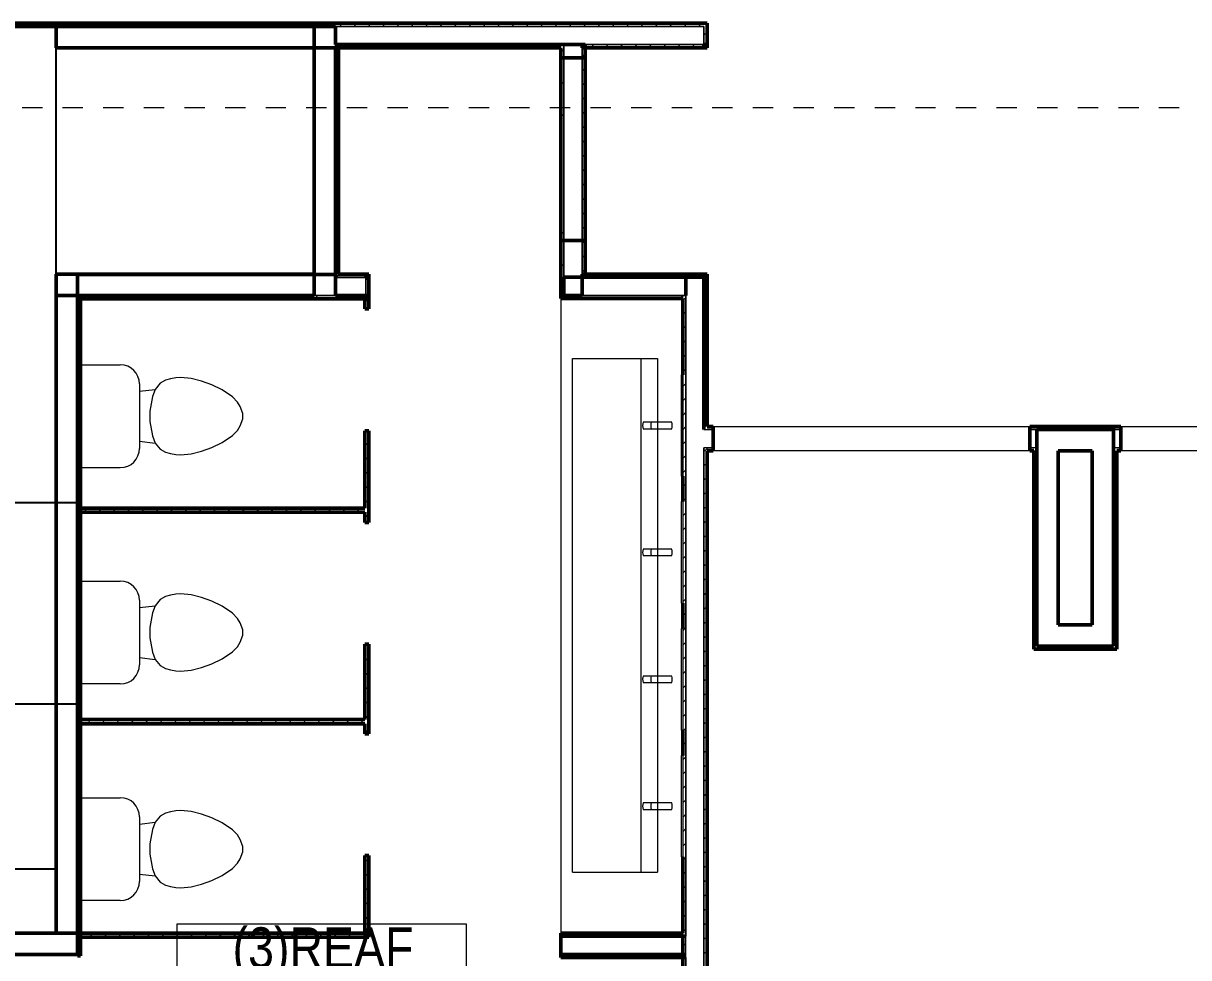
# Model space of a CAD drawing. Header units: inches. Extents: x -3 to 209, y -384 to 20.
# Drawn here: x 151.88 to 157.62, y -2.08 to 2.52 of the extents above; entities that cross this region are included whole.
import ezdxf

# ---------------------------------------------------------------- set-up
doc = ezdxf.new("R2010")
doc.units = ezdxf.units.IN
doc.header["$MEASUREMENT"] = 0
doc.linetypes.add('Grid Line 1_2_', pattern=[0.022225, 0.0127, -0.003175, 0.003175, -0.003175])
for name, color, linetype, lineweight in [('A-GENM', 253, 'Continuous', 9), ('A-WALL-PATT', 253, 'Continuous', 50), ('HVAC -Textos Rejillas', 2, 'Continuous', 9), ('P-SANR-FIXT', 253, 'Continuous', 9), ('Q-SPCQ', 253, 'Continuous', 9), ('S-GRID', 253, 'Continuous', 9)]:
    doc.layers.add(name, color=color, linetype=linetype, lineweight=lineweight)
doc.layers.add('A-WALL', color=253, linetype='Continuous')
doc.layers.add('Hvac Textos', color=7, linetype='Continuous')
doc.styles.add('Arial Narrow', font='ARIALN.TTF', dxfattribs={"height": 0.00295})

msp = doc.modelspace()

# ---------------------------------------------------------------- linework, layer by layer
at = {"layer": 'A-GENM'}
for p, q in [((154.5312, 1.1677), (154.5312, -1.9584)), ((154.5882, -1.6584), (154.5882, 0.8716)), ((154.5882, 0.8716), (155.0074, 0.8716)), ((154.9274, -1.6584), (154.9274, 0.8716)), ((155.0074, 0.8716), (155.0074, -1.6584)), ((154.5882, -1.6584), (155.0074, -1.6584))]:
    msp.add_line(p, q, dxfattribs=at)
at = {"layer": 'A-WALL', "lineweight": 25}
for p, q in [((152.0458, 2.5076), (148.8498, 2.5076)), ((152.0458, 1.8076), (152.0458, 2.5076)), ((152.0458, -1.6424), (152.0458, 1.8076)), ((151.3458, -1.6424), (152.0458, -1.6424))]:
    msp.add_line(p, q, dxfattribs=at)
at = {"layer": 'A-WALL', "lineweight": 50}
for p, q in [((155.2511, 2.5226), (148.9538, 2.5226)), ((148.9538, 2.5076), (153.4209, 2.5076)), ((153.4209, 2.5076), (152.0448, 2.5076)), ((152.0448, 2.5076), (152.0448, 2.4026)), ((153.3159, 2.5075), (152.0449, 2.5075)), ((152.0449, 2.5075), (152.0449, 2.4025)), ((153.3159, 2.4025), (153.3159, 2.5075)), ((153.4209, 2.5075), (153.4209, 2.4175)), ((155.2511, 2.5076), (155.2511, 2.5226)), ((155.2511, 2.4026), (155.2511, 2.5076)), ((155.2512, 2.4176), (155.2512, 2.5076)), ((154.5461, 2.4176), (153.4209, 2.4176)), ((153.4359, 1.2864), (153.4359, 2.4176)), ((153.436, 1.2864), (153.436, 2.4176)), ((154.5461, 2.4175), (154.6361, 2.4175)), ((154.6361, 2.4026), (154.6361, 2.4176)), ((154.6361, 2.4176), (154.6361, 2.4026)), ((154.6361, 2.4175), (154.6511, 2.4175)), ((154.6362, 2.4026), (154.6362, 2.4175)), ((154.6511, 2.4175), (154.6511, 2.4025)), ((155.2361, 2.4025), (155.2361, 2.4175)), ((155.2362, 2.4176), (155.2512, 2.4176)), ((152.0448, 2.4026), (153.3159, 2.4026)), ((152.0449, 2.4025), (153.3159, 2.4025)), ((153.3159, 2.4026), (153.3159, 1.2863)), ((153.316, 2.4026), (153.316, 1.2863)), ((153.421, 2.4026), (153.316, 2.4026)), ((153.4209, 2.4026), (153.4209, 1.2864)), ((153.4209, 2.4026), (154.5312, 2.4026)), ((153.4209, 2.4025), (154.5312, 2.4025)), ((154.5311, 2.4026), (154.5311, 1.1676)), ((154.5312, 2.4026), (154.5312, 2.3525)), ((154.6512, 2.4026), (154.6362, 2.4026)), ((154.6511, 2.4026), (155.2361, 2.4026)), ((154.6511, 1.2876), (154.6511, 2.4026)), ((154.6511, 2.4025), (155.2361, 2.4025)), ((154.6512, 2.3525), (154.6512, 2.4026)), ((155.2361, 2.4026), (155.2511, 2.4026)), ((154.5312, 2.3525), (154.5462, 2.3525)), ((154.5462, 2.3525), (154.6362, 2.3525)), ((154.6362, 2.3525), (154.6512, 2.3525)), ((154.5312, 1.4525), (154.5312, 1.1826)), ((154.5462, 1.4525), (154.5312, 1.4525)), ((154.6362, 1.4525), (154.5462, 1.4525)), ((154.6512, 1.4525), (154.6362, 1.4525)), ((154.6512, 1.2876), (154.6512, 1.4525)), ((153.3159, 1.2864), (152.0448, 1.2864)), ((152.0448, 1.2864), (152.0448, 1.1814)), ((153.316, 1.2863), (152.1498, 1.2863)), ((152.1498, 1.2863), (152.1498, 1.1813)), ((153.3159, 1.1814), (153.3159, 1.2864)), ((153.3159, 1.2863), (153.4209, 1.2863)), ((153.4209, 1.2864), (153.4209, 1.2714)), ((153.421, 1.2714), (153.421, 1.1814)), ((153.5698, 1.2864), (153.436, 1.2864)), ((153.5698, 1.2863), (153.436, 1.2863)), ((153.5848, 1.2864), (153.5698, 1.2864)), ((153.5698, 1.2713), (153.5698, 1.2863)), ((153.5849, 1.2714), (153.5699, 1.2714)), ((153.5848, 1.1814), (153.5848, 1.2864)), ((153.5849, 1.1814), (153.5849, 1.2714)), ((154.5461, 1.2726), (154.5461, 1.1826)), ((154.5461, 1.1826), (154.5461, 1.2726)), ((154.5462, 1.2726), (154.6362, 1.2726)), ((154.5462, 1.1826), (154.5462, 1.2726)), ((154.6361, 1.2726), (154.6361, 1.2876)), ((154.6361, 1.2876), (154.6361, 1.2726)), ((155.1462, 1.2726), (154.6361, 1.2726)), ((154.6361, 1.2726), (155.2361, 1.2726)), ((155.2362, 1.2725), (154.6361, 1.2725)), ((154.6361, 1.2725), (154.6361, 1.1825)), ((154.6362, 1.2726), (154.6362, 1.2876)), ((154.6362, 1.2876), (154.6512, 1.2876)), ((155.2361, 1.2876), (154.6511, 1.2876)), ((155.2361, 1.2875), (154.6511, 1.2875)), ((154.6511, 1.2875), (154.6511, 1.2725)), ((154.6511, 1.2725), (155.2361, 1.2725)), ((155.1462, 1.1826), (155.1462, 1.2726)), ((155.2511, 1.2876), (155.2361, 1.2876)), ((155.2361, 1.2725), (155.2361, 1.2875)), ((155.2361, 1.2726), (155.2361, 1.1825)), ((155.2512, 1.2726), (155.2362, 1.2726)), ((155.2362, 1.2726), (155.2362, 0.5223)), ((155.2362, 1.1825), (155.2362, 1.2725)), ((155.2511, 0.5373), (155.2511, 1.2876)), ((155.2512, 0.5373), (155.2512, 1.2726)), ((152.0448, 1.1814), (152.0448, -1.9583)), ((152.0449, 1.1814), (152.0449, -1.9583)), ((152.1499, 1.1814), (152.0449, 1.1814)), ((153.316, 1.1814), (152.1498, 1.1814)), ((152.1498, 1.1664), (153.5848, 1.1664)), ((152.1499, 1.1813), (152.1499, -2.0709)), ((152.1499, -1.9583), (152.1499, 1.1663)), ((152.1499, 1.1663), (153.5698, 1.1663)), ((152.1648, 0.1347), (152.1648, 1.1814)), ((152.1649, -1.9584), (152.1649, 1.1813)), ((153.421, 1.1814), (153.5698, 1.1814)), ((153.5649, 1.1663), (153.5649, 1.1163)), ((153.5849, 1.1663), (153.5649, 1.1663)), ((153.5698, 1.1663), (153.5698, 1.1813)), ((153.5699, 1.1814), (153.5849, 1.1814)), ((153.5848, 1.1664), (153.5848, 1.1814)), ((153.5849, 1.1163), (153.5849, 1.1663)), ((154.5311, 1.1676), (154.5461, 1.1676)), ((154.5312, 1.1826), (154.5462, 1.1826)), ((154.5461, 1.1826), (154.6361, 1.1826)), ((154.6361, 1.1826), (154.5461, 1.1826)), ((154.6361, 1.1825), (154.5461, 1.1825)), ((154.5461, 1.1825), (154.5461, 1.1675)), ((154.5461, 1.1676), (155.1312, 1.1676)), ((154.5461, 1.1675), (155.1312, 1.1675)), ((155.1312, 1.1676), (155.1312, 0.792)), ((153.5649, 1.1163), (153.5849, 1.1163)), ((155.2811, 0.5373), (155.2511, 0.5373)), ((155.2811, 0.5223), (155.2811, 0.5373)), ((155.2811, 0.4323), (155.2811, 0.5223)), ((157.2889, 0.5373), (156.8411, 0.5373)), ((156.8411, 0.5373), (156.8411, 0.5223)), ((156.8411, 0.5223), (156.8411, 0.4323)), ((156.8758, 0.4323), (156.8758, 0.5223)), ((157.2539, 0.5223), (156.8758, 0.5223)), ((156.8758, 0.5223), (156.8758, 0.4173)), ((156.8758, 0.5223), (157.2539, 0.5223)), ((157.2539, 0.5223), (157.2539, 0.4323)), ((157.2539, 0.4173), (157.2539, 0.5223)), ((157.2889, 0.5223), (157.2889, 0.5373)), ((157.2889, 0.4323), (157.2889, 0.5223)), ((153.5649, 0.5163), (153.5649, 0.1347)), ((153.5849, 0.5163), (153.5649, 0.5163)), ((153.5849, 0.0647), (153.5849, 0.5163)), ((155.2512, 0.4173), (155.2811, 0.4173)), ((155.2512, -5.0784), (155.2512, 0.4173)), ((155.2811, 0.4173), (155.2811, 0.4323)), ((156.8411, 0.4323), (156.8411, 0.4173)), ((156.8411, 0.4173), (156.8608, 0.4173)), ((156.8608, 0.4173), (156.8608, -0.5601)), ((156.8758, -0.5451), (156.8758, 0.4323)), ((156.8758, 0.4173), (156.8758, -0.4401)), ((156.9808, -0.4401), (156.9808, 0.4173)), ((156.9808, 0.4173), (157.1489, 0.4173)), ((157.1489, 0.4173), (157.1489, -0.4401)), ((157.2539, 0.4323), (157.2539, -0.5451)), ((157.2539, -0.4401), (157.2539, 0.4173)), ((157.2689, -0.5451), (157.2689, 0.4173)), ((157.2689, 0.4173), (157.2889, 0.4173)), ((157.2889, 0.4173), (157.2889, 0.4323)), ((155.1312, 0.292), (155.1312, 0.167)), ((153.5649, 0.1347), (152.1649, 0.1347)), ((152.1648, -0.9068), (152.1648, 0.1147)), ((152.1649, 0.1147), (153.5649, 0.1147)), ((153.5649, 0.1147), (153.5649, 0.0647)), ((153.5649, 0.0647), (153.5849, 0.0647)), ((155.1312, -0.333), (155.1312, -0.458)), ((156.8758, -0.4401), (156.8758, -0.5451)), ((157.1489, -0.4401), (156.9808, -0.4401)), ((157.2539, -0.5451), (157.2539, -0.4401)), ((153.5649, -0.5353), (153.5649, -0.9068)), ((153.5849, -0.5353), (153.5649, -0.5353)), ((153.5849, -0.9768), (153.5849, -0.5353)), ((156.8608, -0.5601), (156.8758, -0.5601)), ((156.8758, -0.5451), (157.0049, -0.5451)), ((157.2539, -0.5451), (156.8758, -0.5451)), ((156.8758, -0.5601), (157.2689, -0.5601)), ((157.1249, -0.5451), (157.2539, -0.5451)), ((157.2689, -0.5601), (157.2689, -0.5451)), ((153.5649, -0.9068), (152.1649, -0.9068)), ((152.1648, -1.9692), (152.1648, -0.9268)), ((152.1649, -0.9268), (153.5649, -0.9268)), ((153.5649, -0.9268), (153.5649, -0.9768)), ((155.1312, -0.958), (155.1312, -1.083)), ((153.5649, -0.9768), (153.5849, -0.9768)), ((153.5649, -1.5768), (153.5649, -1.9584)), ((153.5849, -1.5768), (153.5649, -1.5768)), ((153.5849, -1.9784), (153.5849, -1.5768)), ((155.1312, -1.583), (155.1312, -1.9584)), ((152.0448, -1.9583), (145.7245, -1.9583)), ((152.0449, -1.9583), (152.1499, -1.9583)), ((152.1498, -2.0633), (152.1498, -1.9583)), ((152.1498, -1.9583), (152.1498, -1.9692)), ((152.1498, -1.9692), (152.1648, -1.9692)), ((153.5649, -1.9584), (152.1649, -1.9584)), ((152.1649, -2.0709), (152.1649, -1.9784)), ((152.1649, -1.9784), (153.5649, -1.9784)), ((153.5649, -1.9784), (153.5849, -1.9784)), ((155.1312, -1.9584), (154.5312, -1.9584)), ((154.5312, -1.9584), (154.5312, -1.9734)), ((155.1462, -1.9734), (154.5312, -1.9734)), ((154.5312, -1.9734), (154.5312, -2.0634)), ((154.5312, -1.9734), (155.1312, -1.9734)), ((155.1312, -1.9734), (155.1312, -2.4869)), ((145.7245, -2.0633), (152.1498, -2.0633)), ((154.5312, -2.0634), (155.1462, -2.0634)), ((155.1462, -2.0634), (154.5312, -2.0634)), ((154.5312, -2.0634), (154.5312, -2.0784)), ((152.1499, -2.0709), (152.1649, -2.0709)), ((154.5312, -2.0784), (155.1462, -2.0784))]:
    msp.add_line(p, q, dxfattribs=at)
at = {"layer": 'A-WALL', "lineweight": 18}
for p, q in [((155.2361, 2.5076), (153.4209, 2.5076)), ((153.4209, 2.5076), (155.2361, 2.5076)), ((155.2361, 2.5075), (153.4209, 2.5075)), ((155.2361, 2.4176), (155.2361, 2.5076)), ((155.2361, 2.4175), (155.2361, 2.5075)), ((155.2362, 2.5076), (155.2362, 2.4176)), ((153.4209, 2.4176), (153.436, 2.4176)), ((153.4359, 2.4176), (153.4209, 2.4176)), ((153.4209, 2.4176), (153.4209, 2.4026)), ((153.4209, 2.4176), (153.4209, 2.4026)), ((153.4209, 2.4026), (153.4209, 2.4175)), ((153.4209, 2.4175), (153.436, 2.4175)), ((153.436, 2.4175), (153.4209, 2.4175)), ((153.4209, 2.4175), (153.4209, 2.4025)), ((153.436, 2.4176), (153.421, 2.4176)), ((153.421, 2.4176), (153.421, 2.4026)), ((153.436, 2.4176), (154.5462, 2.4176)), ((153.436, 2.4175), (154.5461, 2.4175)), ((154.5461, 2.4175), (153.436, 2.4175)), ((154.5461, 2.4026), (154.5461, 2.4176)), ((154.5461, 2.4025), (154.5461, 2.4175)), ((154.5462, 2.4175), (154.5462, 2.4025)), ((154.6511, 2.4176), (154.6361, 2.4176)), ((154.6362, 2.4176), (155.2361, 2.4176)), ((155.2361, 2.4176), (154.6511, 2.4176)), ((154.6511, 2.4175), (155.2361, 2.4175)), ((155.2361, 2.4175), (154.6511, 2.4175)), ((155.2361, 2.4026), (155.2361, 2.4176)), ((153.4209, 1.2863), (153.4209, 2.4026)), ((153.421, 1.2863), (153.421, 2.4026)), ((153.421, 2.4026), (153.421, 1.2864)), ((154.5461, 2.3525), (154.5461, 2.4026)), ((154.5461, 2.4025), (154.5461, 2.3525)), ((154.5462, 2.3525), (154.5462, 2.4026)), ((154.5462, 2.4025), (154.5462, 2.3525)), ((154.6361, 1.2876), (154.6361, 2.4026)), ((154.6361, 2.4026), (154.6361, 1.2876)), ((154.6362, 2.3525), (154.6362, 2.4026)), ((154.6362, 2.4026), (154.6362, 2.3525)), ((154.5461, 2.3525), (154.5461, 1.2726)), ((154.5461, 1.2726), (154.5461, 2.3525)), ((154.5462, 1.4525), (154.5462, 1.2726)), ((154.5462, 1.2726), (154.5462, 1.4525)), ((154.6362, 1.2876), (154.6362, 1.4525)), ((154.6362, 1.4525), (154.6362, 1.2876)), ((153.4209, 1.2863), (153.4209, 1.2713)), ((153.4209, 1.2714), (153.5698, 1.2714)), ((153.5698, 1.2713), (153.4209, 1.2713)), ((153.4209, 1.2713), (153.5698, 1.2713)), ((153.5698, 1.2714), (153.421, 1.2714)), ((153.5698, 1.1814), (153.5698, 1.2714)), ((153.5698, 1.1813), (153.5698, 1.2713)), ((153.5699, 1.2714), (153.5699, 1.1814)), ((155.2361, 1.2726), (155.2361, 1.2876)), ((155.2512, 1.2801), (155.2512, 1.2726)), ((152.1648, 1.1814), (152.1498, 1.1814)), ((152.1498, 1.1814), (152.1498, 1.1663)), ((152.1498, 1.1814), (152.1498, 1.1664)), ((152.1498, 1.1813), (152.1649, 1.1813)), ((152.1498, -1.9583), (152.1498, 1.1663)), ((152.1498, 1.1663), (152.1498, -1.9583)), ((152.1499, 1.1663), (152.1499, 1.1814)), ((152.1649, 1.1813), (152.1499, 1.1813)), ((152.1649, 1.1813), (152.1499, 1.1813)), ((152.1499, 1.1813), (152.1499, 1.1663)), ((152.1649, 1.1814), (153.3159, 1.1814)), ((152.1649, 1.1813), (153.316, 1.1813)), ((153.3159, 1.1813), (152.1649, 1.1813)), ((153.5698, 1.1813), (153.3159, 1.1813)), ((153.5698, 1.1814), (153.316, 1.1814)), ((153.316, 1.1813), (153.5698, 1.1813)), ((154.6361, 1.1826), (155.1312, 1.1826)), ((155.1312, 1.1826), (154.6361, 1.1826)), ((154.6361, 1.1825), (155.1312, 1.1825)), ((155.1312, 1.1825), (154.6361, 1.1825)), ((155.1312, 1.1826), (155.1462, 1.1826)), ((155.1312, 1.1676), (155.1312, 1.1826)), ((155.1462, 1.1826), (155.1312, 1.1826)), ((155.1312, 1.1825), (155.1462, 1.1825)), ((155.1312, 1.1675), (155.1312, 1.1825)), ((155.1462, -1.9734), (155.1462, 1.1826)), ((155.1462, 1.1825), (155.1462, -1.9734)), ((155.2361, 1.1825), (155.2361, 0.5223)), ((155.2362, 0.5223), (155.2362, 1.1825)), ((155.2361, 0.5223), (155.2511, 0.5223)), ((155.2362, 0.5223), (155.2512, 0.5223)), ((155.2811, 0.5223), (155.2511, 0.5223)), ((155.2511, 0.5223), (155.2811, 0.5223)), ((155.2811, 0.5373), (156.8411, 0.5373)), ((156.8758, 0.5223), (156.8411, 0.5223)), ((156.8411, 0.5223), (156.8758, 0.5223)), ((157.2889, 0.5223), (157.2539, 0.5223)), ((157.2539, 0.5223), (157.2889, 0.5223)), ((157.2889, 0.5373), (158.8489, 0.5373)), ((155.2362, -5.0684), (155.2362, 0.4323)), ((155.2512, 0.4323), (155.2362, 0.4323)), ((155.2362, 0.4323), (155.2362, -5.0784)), ((155.2512, 0.4323), (155.2811, 0.4323)), ((155.2811, 0.4323), (155.2512, 0.4323)), ((156.8411, 0.4173), (155.2811, 0.4173)), ((156.8411, 0.4323), (156.8608, 0.4323)), ((156.8608, 0.4323), (156.8411, 0.4323)), ((156.8758, 0.4323), (156.8608, 0.4323)), ((157.2689, 0.4323), (157.2539, 0.4323)), ((157.2689, 0.4323), (157.2889, 0.4323)), ((157.2889, 0.4323), (157.2689, 0.4323)), ((158.8489, 0.4173), (157.2889, 0.4173)), ((152.1648, 0.1147), (152.1648, 0.1347)), ((152.1649, 0.1347), (152.1649, 0.1147)), ((157.0249, -0.5451), (157.0049, -0.5451)), ((157.1049, -0.5451), (157.0249, -0.5451)), ((157.1249, -0.5451), (157.1049, -0.5451)), ((152.1648, -0.9268), (152.1648, -0.9068)), ((152.1649, -0.9068), (152.1649, -0.9268)), ((152.1649, -1.9584), (152.1649, -1.9784)), ((155.1312, -1.9734), (155.1312, -1.9584)), ((155.1462, -4.9584), (155.1462, -1.9734)), ((155.1462, -2.0784), (155.1462, -2.0634)), ((155.1462, -2.0784), (155.1462, -4.9584))]:
    msp.add_line(p, q, dxfattribs=at)
at = {"layer": 'A-WALL-PATT', "linetype": 'Continuous', "lineweight": 9}
for p, q in [((151.8851, 2.5076), (151.9001, 2.5226)), ((151.9558, 2.5076), (151.9708, 2.5226)), ((152.0265, 2.5076), (152.0415, 2.5226)), ((152.0973, 2.5076), (152.1123, 2.5226)), ((152.168, 2.5076), (152.183, 2.5226)), ((152.2387, 2.5076), (152.2537, 2.5226)), ((152.3094, 2.5076), (152.3244, 2.5226)), ((152.3801, 2.5076), (152.3951, 2.5226)), ((152.4508, 2.5076), (152.4658, 2.5226)), ((152.5215, 2.5076), (152.5365, 2.5226)), ((152.5922, 2.5076), (152.6072, 2.5226)), ((152.6629, 2.5076), (152.6779, 2.5226)), ((152.7337, 2.5076), (152.7487, 2.5226)), ((152.8044, 2.5076), (152.8194, 2.5226)), ((152.8751, 2.5076), (152.8901, 2.5226)), ((152.9458, 2.5076), (152.9608, 2.5226)), ((153.0165, 2.5076), (153.0315, 2.5226)), ((153.0872, 2.5076), (153.1022, 2.5226)), ((153.1579, 2.5076), (153.1729, 2.5226)), ((153.2286, 2.5076), (153.2436, 2.5226)), ((153.2993, 2.5076), (153.3143, 2.5226)), ((153.37, 2.5076), (153.385, 2.5226)), ((153.4408, 2.5076), (153.4558, 2.5226)), ((153.5115, 2.5076), (153.5265, 2.5226)), ((153.5822, 2.5076), (153.5972, 2.5226)), ((153.6529, 2.5076), (153.6679, 2.5226)), ((153.7236, 2.5076), (153.7386, 2.5226)), ((153.7943, 2.5076), (153.8093, 2.5226)), ((153.865, 2.5076), (153.88, 2.5226)), ((153.9357, 2.5076), (153.9507, 2.5226)), ((154.0064, 2.5076), (154.0214, 2.5226)), ((154.0772, 2.5076), (154.0922, 2.5226)), ((154.1479, 2.5076), (154.1629, 2.5226)), ((154.2186, 2.5076), (154.2336, 2.5226)), ((154.2893, 2.5076), (154.3043, 2.5226)), ((154.36, 2.5076), (154.375, 2.5226)), ((154.4307, 2.5076), (154.4457, 2.5226)), ((154.5014, 2.5076), (154.5164, 2.5226)), ((154.5721, 2.5076), (154.5871, 2.5226)), ((154.6428, 2.5076), (154.6578, 2.5226)), ((154.7136, 2.5076), (154.7286, 2.5226)), ((154.7843, 2.5076), (154.7993, 2.5226)), ((154.855, 2.5076), (154.87, 2.5226)), ((154.9257, 2.5076), (154.9407, 2.5226)), ((154.9964, 2.5076), (155.0114, 2.5226)), ((155.0671, 2.5076), (155.0821, 2.5226)), ((155.1378, 2.5076), (155.1528, 2.5226)), ((155.2085, 2.5076), (155.2235, 2.5226)), ((155.2361, 2.4645), (155.2511, 2.4795)), ((155.2362, 2.4646), (155.2512, 2.4796)), ((153.6575, 2.4025), (153.6725, 2.4175)), ((153.6576, 2.4026), (153.6726, 2.4176)), ((153.8165, 2.4025), (153.8315, 2.4175)), ((153.8166, 2.4026), (153.8316, 2.4176)), ((153.9755, 2.4025), (153.9905, 2.4175)), ((153.9756, 2.4026), (153.9906, 2.4176)), ((154.6792, 2.4025), (154.6942, 2.4175)), ((154.6793, 2.4026), (154.6943, 2.4176)), ((154.7499, 2.4025), (154.7649, 2.4175)), ((154.75, 2.4026), (154.765, 2.4176)), ((154.8206, 2.4025), (154.8356, 2.4175)), ((154.8207, 2.4026), (154.8357, 2.4176)), ((154.8913, 2.4025), (154.9063, 2.4175)), ((154.8914, 2.4026), (154.9064, 2.4176)), ((154.962, 2.4025), (154.977, 2.4175)), ((154.9621, 2.4026), (154.9771, 2.4176)), ((155.0327, 2.4025), (155.0477, 2.4175)), ((155.0328, 2.4026), (155.0478, 2.4176)), ((155.1034, 2.4025), (155.1184, 2.4175)), ((155.1035, 2.4026), (155.1185, 2.4176)), ((155.1741, 2.4025), (155.1891, 2.4175)), ((155.1742, 2.4026), (155.1892, 2.4176)), ((154.5311, 2.3781), (154.5461, 2.3931)), ((154.5312, 2.3782), (154.5462, 2.3932)), ((154.6361, 2.3595), (154.6511, 2.3745)), ((154.6362, 2.3596), (154.6512, 2.3746)), ((155.2449, 2.4026), (155.2511, 2.4088)), ((154.6361, 2.2888), (154.6511, 2.3038)), ((154.5311, 2.2191), (154.5461, 2.2341)), ((154.6361, 2.2181), (154.6511, 2.2331)), ((153.4209, 2.166), (153.4359, 2.181)), ((153.421, 2.1661), (153.436, 2.1811)), ((154.6361, 2.1474), (154.6511, 2.1624)), ((154.5311, 2.0601), (154.5461, 2.0751)), ((154.6361, 2.0767), (154.6511, 2.0917)), ((153.4209, 2.007), (153.4359, 2.022)), ((153.421, 2.0071), (153.436, 2.0221)), ((154.6361, 2.0059), (154.6511, 2.0209)), ((154.6361, 1.9352), (154.6511, 1.9502)), ((153.4209, 1.848), (153.4359, 1.863)), ((153.421, 1.8481), (153.436, 1.8631)), ((154.6361, 1.8645), (154.6511, 1.8795)), ((154.6361, 1.7938), (154.6511, 1.8088)), ((154.6361, 1.7231), (154.6511, 1.7381)), ((154.6361, 1.6524), (154.6511, 1.6674)), ((154.6361, 1.5817), (154.6511, 1.5967)), ((154.5311, 1.4801), (154.5461, 1.4951)), ((154.6361, 1.511), (154.6511, 1.526)), ((154.6361, 1.4403), (154.6511, 1.4553)), ((154.6362, 1.4403), (154.6484, 1.4525)), ((154.6361, 1.3696), (154.6511, 1.3846)), ((154.6362, 1.3696), (154.6512, 1.3846)), ((154.5311, 1.3211), (154.5461, 1.3361)), ((154.5312, 1.3212), (154.5462, 1.3362)), ((153.4243, 1.2713), (153.4393, 1.2863)), ((153.4244, 1.2714), (153.4394, 1.2864)), ((153.5698, 1.2578), (153.5848, 1.2728)), ((153.5699, 1.2579), (153.5834, 1.2714)), ((154.6361, 1.2988), (154.6511, 1.3138)), ((154.6362, 1.2989), (154.6512, 1.3139)), ((154.6805, 1.2725), (154.6955, 1.2875)), ((154.6806, 1.2726), (154.6956, 1.2876)), ((154.7512, 1.2725), (154.7662, 1.2875)), ((154.7513, 1.2726), (154.7663, 1.2876)), ((154.8219, 1.2725), (154.8369, 1.2875)), ((154.822, 1.2726), (154.837, 1.2876)), ((154.8926, 1.2725), (154.9076, 1.2875)), ((154.8927, 1.2726), (154.9077, 1.2876)), ((154.9633, 1.2725), (154.9783, 1.2875)), ((154.9634, 1.2726), (154.9784, 1.2876)), ((155.0341, 1.2725), (155.0491, 1.2875)), ((155.0342, 1.2726), (155.0492, 1.2876)), ((155.1048, 1.2725), (155.1198, 1.2875)), ((155.1049, 1.2726), (155.1199, 1.2876)), ((155.1755, 1.2725), (155.1905, 1.2875)), ((155.1756, 1.2726), (155.1906, 1.2876)), ((155.2361, 1.2624), (155.2511, 1.2774)), ((155.2362, 1.2625), (155.2463, 1.2726)), ((155.2361, 1.1917), (155.2511, 1.2067)), ((155.2362, 1.1918), (155.2512, 1.2068)), ((152.4213, 1.1663), (152.4363, 1.1813)), ((152.4214, 1.1664), (152.4364, 1.1814)), ((152.5803, 1.1663), (152.5953, 1.1813)), ((152.5804, 1.1664), (152.5954, 1.1814)), ((152.7393, 1.1663), (152.7543, 1.1813)), ((152.7394, 1.1664), (152.7544, 1.1814)), ((153.3193, 1.1663), (153.3343, 1.1813)), ((153.3194, 1.1664), (153.3344, 1.1814)), ((153.4783, 1.1663), (153.4933, 1.1813)), ((153.4784, 1.1664), (153.4934, 1.1814)), ((153.5649, 1.1468), (153.5844, 1.1663)), ((154.5366, 1.1676), (154.5461, 1.1771)), ((154.5461, 1.1771), (154.5516, 1.1826)), ((154.5461, 1.1771), (154.5515, 1.1825)), ((155.1165, 1.1675), (155.1312, 1.1822)), ((155.1166, 1.1676), (155.1312, 1.1822)), ((155.1312, 1.1575), (155.1462, 1.1725)), ((155.1312, 1.0868), (155.1462, 1.1018)), ((155.2361, 1.121), (155.2511, 1.136)), ((155.2362, 1.1211), (155.2512, 1.1361)), ((155.2361, 1.0503), (155.2511, 1.0653)), ((155.2362, 1.0504), (155.2512, 1.0654)), ((155.1312, 1.0161), (155.1462, 1.0311)), ((155.2361, 0.9796), (155.2511, 0.9946)), ((155.2362, 0.9797), (155.2512, 0.9947)), ((155.1312, 0.9454), (155.1462, 0.9604)), ((155.2361, 0.9089), (155.2511, 0.9239)), ((155.2362, 0.909), (155.2512, 0.924)), ((152.1498, 0.8948), (152.1648, 0.9098)), ((152.1499, 0.8949), (152.1649, 0.9099)), ((155.1312, 0.8747), (155.1462, 0.8897)), ((155.1312, 0.804), (155.1462, 0.819)), ((155.2361, 0.8382), (155.2511, 0.8532)), ((155.2362, 0.8383), (155.2512, 0.8533)), ((152.1498, 0.7358), (152.1648, 0.7508)), ((152.1499, 0.7359), (152.1649, 0.7509)), ((155.1312, 0.7333), (155.1462, 0.7483)), ((155.2361, 0.7675), (155.2511, 0.7825)), ((155.2362, 0.7676), (155.2512, 0.7826)), ((155.2361, 0.6968), (155.2511, 0.7118)), ((155.2362, 0.6968), (155.2512, 0.7118)), ((155.1312, 0.6626), (155.1462, 0.6776)), ((155.2361, 0.626), (155.2511, 0.641)), ((155.2362, 0.6261), (155.2512, 0.6411)), ((152.1498, 0.5768), (152.1648, 0.5918)), ((152.1499, 0.5769), (152.1649, 0.5919)), ((155.1312, 0.5918), (155.1462, 0.6068)), ((155.1312, 0.5211), (155.1462, 0.5361)), ((155.2361, 0.5553), (155.2511, 0.5703)), ((155.2362, 0.5554), (155.2512, 0.5704)), ((155.2739, 0.5223), (155.2811, 0.5296)), ((156.8411, 0.534), (156.8445, 0.5373)), ((156.9002, 0.5223), (156.9152, 0.5373)), ((156.9709, 0.5223), (156.9859, 0.5373)), ((157.0416, 0.5223), (157.0566, 0.5373)), ((157.1123, 0.5223), (157.1273, 0.5373)), ((157.183, 0.5223), (157.198, 0.5373)), ((157.2537, 0.5223), (157.2687, 0.5373)), ((153.5649, 0.5104), (153.5708, 0.5163)), ((153.5649, 0.4397), (153.5849, 0.4597)), ((155.1312, 0.4504), (155.1462, 0.4654)), ((155.2362, 0.414), (155.2512, 0.429)), ((155.2512, 0.429), (155.2546, 0.4323)), ((156.8608, 0.4123), (156.8758, 0.4273)), ((153.5649, 0.369), (153.5849, 0.389)), ((155.1312, 0.3797), (155.1462, 0.3947)), ((155.2362, 0.3433), (155.2512, 0.3583)), ((156.8608, 0.3415), (156.8758, 0.3565)), ((157.2539, 0.3811), (157.2689, 0.3961)), ((153.5649, 0.2983), (153.5849, 0.3183)), ((155.1312, 0.309), (155.1462, 0.324)), ((155.2362, 0.2726), (155.2512, 0.2876)), ((157.2539, 0.3104), (157.2689, 0.3254)), ((153.5649, 0.2276), (153.5849, 0.2476)), ((155.1312, 0.2383), (155.1462, 0.2533)), ((156.8608, 0.2708), (156.8758, 0.2858)), ((157.2539, 0.2397), (157.2689, 0.2547)), ((153.5649, 0.1569), (153.5849, 0.1769)), ((155.1312, 0.1676), (155.1462, 0.1826)), ((155.2362, 0.2019), (155.2512, 0.2169)), ((156.8608, 0.2001), (156.8758, 0.2151)), ((157.2539, 0.169), (157.2689, 0.184)), ((152.1792, 0.1147), (152.1992, 0.1347)), ((152.25, 0.1147), (152.27, 0.1347)), ((152.3207, 0.1147), (152.3407, 0.1347)), ((152.3914, 0.1147), (152.4114, 0.1347)), ((152.4621, 0.1147), (152.4821, 0.1347)), ((152.5328, 0.1147), (152.5528, 0.1347)), ((152.6035, 0.1147), (152.6235, 0.1347)), ((152.6742, 0.1147), (152.6942, 0.1347)), ((152.7449, 0.1147), (152.7649, 0.1347)), ((152.8156, 0.1147), (152.8356, 0.1347)), ((152.8864, 0.1147), (152.9064, 0.1347)), ((152.9571, 0.1147), (152.9771, 0.1347)), ((153.0278, 0.1147), (153.0478, 0.1347)), ((153.0985, 0.1147), (153.1185, 0.1347)), ((153.1692, 0.1147), (153.1892, 0.1347)), ((153.2399, 0.1147), (153.2599, 0.1347)), ((153.3106, 0.1147), (153.3306, 0.1347)), ((153.3813, 0.1147), (153.4013, 0.1347)), ((153.452, 0.1147), (153.472, 0.1347)), ((153.5227, 0.1147), (153.5427, 0.1347)), ((155.2362, 0.1312), (155.2512, 0.1462)), ((156.8608, 0.1294), (156.8758, 0.1444)), ((153.5649, 0.0862), (153.5849, 0.1062)), ((155.1312, 0.0969), (155.1462, 0.1119)), ((155.2362, 0.0605), (155.2512, 0.0755)), ((156.8608, 0.0587), (156.8758, 0.0737)), ((157.2539, 0.0983), (157.2689, 0.1133)), ((152.1498, -0.0032), (152.1648, 0.0118)), ((152.1499, -0.0031), (152.1649, 0.0119)), ((155.1312, 0.0262), (155.1462, 0.0412)), ((155.2362, -0.0103), (155.2512, 0.0047)), ((156.8608, -0.012), (156.8758, 0.003)), ((157.2539, 0.0275), (157.2689, 0.0425)), ((155.1312, -0.0445), (155.1462, -0.0295)), ((157.2539, -0.0432), (157.2689, -0.0282)), ((155.1312, -0.1153), (155.1462, -0.1003)), ((155.2362, -0.081), (155.2512, -0.066)), ((156.8608, -0.0827), (156.8758, -0.0677)), ((157.2539, -0.1139), (157.2689, -0.0989)), ((152.1498, -0.1622), (152.1648, -0.1472)), ((152.1499, -0.1621), (152.1649, -0.1471)), ((155.1312, -0.186), (155.1462, -0.171)), ((155.2362, -0.1517), (155.2512, -0.1367)), ((156.8608, -0.1534), (156.8758, -0.1384)), ((157.2539, -0.1846), (157.2689, -0.1696)), ((155.2362, -0.2224), (155.2512, -0.2074)), ((156.8608, -0.2241), (156.8758, -0.2091)), ((155.1312, -0.2567), (155.1462, -0.2417)), ((155.2362, -0.2931), (155.2512, -0.2781)), ((156.8608, -0.2949), (156.8758, -0.2799)), ((157.2539, -0.2553), (157.2689, -0.2403)), ((152.1498, -0.3212), (152.1648, -0.3062)), ((152.1499, -0.3211), (152.1649, -0.3061)), ((155.1312, -0.3274), (155.1462, -0.3124)), ((157.2539, -0.326), (157.2689, -0.311)), ((155.1312, -0.3981), (155.1462, -0.3831)), ((155.2362, -0.3638), (155.2512, -0.3488)), ((156.8608, -0.3656), (156.8758, -0.3506)), ((157.2539, -0.3967), (157.2689, -0.3817)), ((155.1312, -0.4688), (155.1462, -0.4538)), ((155.2362, -0.4345), (155.2512, -0.4195)), ((156.8608, -0.4363), (156.8758, -0.4213)), ((157.2539, -0.4674), (157.2689, -0.4524)), ((155.2362, -0.5052), (155.2512, -0.4902)), ((156.8608, -0.507), (156.8758, -0.492)), ((153.5649, -0.5502), (153.5799, -0.5353)), ((155.1312, -0.5395), (155.1462, -0.5245)), ((155.2362, -0.5759), (155.2512, -0.5609)), ((156.8784, -0.5601), (156.8934, -0.5451)), ((156.9491, -0.5601), (156.9641, -0.5451)), ((157.0198, -0.5601), (157.0348, -0.5451)), ((157.0905, -0.5601), (157.1055, -0.5451)), ((157.1612, -0.5601), (157.1762, -0.5451)), ((157.2319, -0.5601), (157.2469, -0.5451)), ((157.2539, -0.5381), (157.2689, -0.5231)), ((153.5649, -0.6209), (153.5849, -0.6009)), ((155.1312, -0.6102), (155.1462, -0.5952)), ((153.5649, -0.6916), (153.5849, -0.6716)), ((155.1312, -0.6809), (155.1462, -0.6659)), ((155.2362, -0.6467), (155.2512, -0.6317)), ((153.5649, -0.7624), (153.5849, -0.7424)), ((155.1312, -0.7517), (155.1462, -0.7367)), ((155.2362, -0.7174), (155.2512, -0.7024)), ((155.2362, -0.7881), (155.2512, -0.7731)), ((153.5649, -0.8331), (153.5849, -0.8131)), ((155.1312, -0.8224), (155.1462, -0.8074)), ((155.2362, -0.8588), (155.2512, -0.8438)), ((152.1498, -0.9012), (152.1648, -0.8862)), ((152.1499, -0.9011), (152.1649, -0.8861)), ((152.1983, -0.9268), (152.2183, -0.9068)), ((152.269, -0.9268), (152.289, -0.9068)), ((152.3397, -0.9268), (152.3597, -0.9068)), ((152.4104, -0.9268), (152.4304, -0.9068)), ((152.4812, -0.9268), (152.5012, -0.9068)), ((152.5519, -0.9268), (152.5719, -0.9068)), ((152.6226, -0.9268), (152.6426, -0.9068)), ((152.6933, -0.9268), (152.7133, -0.9068)), ((152.764, -0.9268), (152.784, -0.9068)), ((152.8347, -0.9268), (152.8547, -0.9068)), ((152.9054, -0.9268), (152.9254, -0.9068)), ((152.9761, -0.9268), (152.9961, -0.9068)), ((153.0468, -0.9268), (153.0668, -0.9068)), ((153.1176, -0.9268), (153.1376, -0.9068)), ((153.1883, -0.9268), (153.2083, -0.9068)), ((153.259, -0.9268), (153.279, -0.9068)), ((153.3297, -0.9268), (153.3497, -0.9068)), ((153.4004, -0.9268), (153.4204, -0.9068)), ((153.4711, -0.9268), (153.4911, -0.9068)), ((153.5418, -0.9268), (153.5618, -0.9068)), ((153.5649, -0.9038), (153.5849, -0.8838)), ((155.1312, -0.8931), (155.1462, -0.8781)), ((155.2362, -0.9295), (155.2512, -0.9145)), ((153.5649, -0.9745), (153.5849, -0.9545)), ((155.1312, -0.9638), (155.1462, -0.9488)), ((155.1312, -1.0345), (155.1462, -1.0195)), ((155.2362, -1.0002), (155.2512, -0.9852)), ((152.1498, -1.0602), (152.1648, -1.0452)), ((152.1499, -1.0601), (152.1649, -1.0451)), ((155.1312, -1.1052), (155.1462, -1.0902)), ((155.2362, -1.0709), (155.2512, -1.0559)), ((155.2362, -1.1416), (155.2512, -1.1266)), ((152.1498, -1.2192), (152.1648, -1.2042)), ((152.1499, -1.2191), (152.1649, -1.2041)), ((155.1312, -1.1759), (155.1462, -1.1609)), ((155.2362, -1.2123), (155.2512, -1.1973)), ((155.1312, -1.2466), (155.1462, -1.2316)), ((155.1312, -1.3173), (155.1462, -1.3023)), ((155.2362, -1.2831), (155.2512, -1.2681)), ((155.1312, -1.3881), (155.1462, -1.3731)), ((155.2362, -1.3538), (155.2512, -1.3388)), ((155.2362, -1.4245), (155.2512, -1.4095)), ((155.1312, -1.4588), (155.1462, -1.4438)), ((155.2362, -1.4952), (155.2512, -1.4802)), ((155.1312, -1.5295), (155.1462, -1.5145)), ((153.5649, -1.6109), (153.5849, -1.5909)), ((155.1312, -1.6002), (155.1462, -1.5852)), ((155.2362, -1.5659), (155.2512, -1.5509)), ((153.5649, -1.6816), (153.5849, -1.6616)), ((155.1312, -1.6709), (155.1462, -1.6559)), ((155.2362, -1.6366), (155.2512, -1.6216)), ((155.2362, -1.7073), (155.2512, -1.6923)), ((153.5649, -1.7523), (153.5849, -1.7323)), ((155.1312, -1.7416), (155.1462, -1.7266)), ((155.2362, -1.778), (155.2512, -1.763)), ((152.1498, -1.7992), (152.1648, -1.7842)), ((152.1499, -1.7992), (152.1649, -1.7842)), ((153.5649, -1.823), (153.5849, -1.803)), ((155.1312, -1.8123), (155.1462, -1.7973)), ((155.2362, -1.8487), (155.2512, -1.8337)), ((153.5649, -1.8937), (153.5849, -1.8737)), ((155.1312, -1.883), (155.1462, -1.868)), ((152.1498, -1.9582), (152.1648, -1.9432)), ((152.1499, -1.9582), (152.1649, -1.9432)), ((153.5649, -1.9644), (153.5849, -1.9444)), ((155.1312, -1.9537), (155.1462, -1.9387)), ((155.2362, -1.9194), (155.2512, -1.9044)), ((152.2074, -1.9784), (152.2274, -1.9584)), ((152.2781, -1.9784), (152.2981, -1.9584)), ((152.3488, -1.9784), (152.3688, -1.9584)), ((152.4195, -1.9784), (152.4395, -1.9584)), ((152.4902, -1.9784), (152.5102, -1.9584)), ((152.5609, -1.9784), (152.5809, -1.9584)), ((152.6317, -1.9784), (152.6517, -1.9584)), ((152.7024, -1.9784), (152.7224, -1.9584)), ((152.7731, -1.9784), (152.7931, -1.9584)), ((152.8438, -1.9784), (152.8638, -1.9584)), ((152.9145, -1.9784), (152.9345, -1.9584)), ((152.9852, -1.9784), (153.0052, -1.9584)), ((153.0559, -1.9784), (153.0759, -1.9584)), ((153.1266, -1.9784), (153.1466, -1.9584)), ((153.1973, -1.9784), (153.2173, -1.9584)), ((153.268, -1.9784), (153.288, -1.9584)), ((153.3388, -1.9784), (153.3588, -1.9584)), ((153.4095, -1.9784), (153.4295, -1.9584)), ((153.4802, -1.9784), (153.5002, -1.9584)), ((153.5509, -1.9784), (153.5649, -1.9644)), ((154.6697, -1.9734), (154.6847, -1.9584)), ((154.8287, -1.9734), (154.8437, -1.9584)), ((154.9877, -1.9734), (155.0027, -1.9584)), ((155.2362, -1.9902), (155.2512, -1.9752)), ((154.5647, -2.0784), (154.5797, -2.0634)), ((154.7237, -2.0784), (154.7387, -2.0634)), ((154.8827, -2.0784), (154.8977, -2.0634)), ((155.1312, -2.0244), (155.1462, -2.0094)), ((155.2362, -2.0609), (155.2512, -2.0459))]:
    msp.add_line(p, q, dxfattribs=at)
at = {"layer": 'HVAC -Textos Rejillas'}
msp.add_lwpolyline([(154.0655, -2.8475), (152.6408, -2.8475), (152.6408, -1.9129), (154.0655, -1.9129)], close=True, dxfattribs=at)
at = {"layer": 'Hvac Textos'}
msp.add_lwpolyline([(147.8691, 0.163), (152.158, 0.163), (152.158, -0.8308), (147.8691, -0.8308)], close=True, dxfattribs=at)
at = {"layer": 'P-SANR-FIXT'}
for p, q in [((152.1649, 0.8409), (152.3611, 0.8409)), ((152.1649, 0.3341), (152.1649, 0.8409)), ((152.4558, 0.7463), (152.4558, 0.4288)), ((152.558, 0.7501), (152.5326, 0.7198)), ((152.5834, 0.7645), (152.558, 0.7501)), ((152.6088, 0.7713), (152.5834, 0.7645)), ((152.6343, 0.7758), (152.6088, 0.7713)), ((152.6596, 0.778), (152.6343, 0.7758)), ((152.7102, 0.7736), (152.6596, 0.778)), ((152.7612, 0.7599), (152.7102, 0.7736)), ((152.812, 0.7414), (152.7612, 0.7599)), ((152.4558, 0.711), (152.5326, 0.7198)), ((152.5326, 0.7198), (152.5199, 0.685)), ((152.8628, 0.7178), (152.812, 0.7414)), ((152.9136, 0.6825), (152.8628, 0.7178)), ((152.5199, 0.685), (152.5072, 0.6129)), ((152.939, 0.6571), (152.9136, 0.6825)), ((152.9517, 0.6351), (152.939, 0.6571)), ((152.9644, 0.6002), (152.9517, 0.6351)), ((152.5072, 0.6129), (152.5072, 0.5621)), ((152.9517, 0.5399), (152.9644, 0.5748)), ((152.9644, 0.5748), (152.9644, 0.6002)), ((152.5072, 0.5621), (152.5199, 0.4901)), ((152.9136, 0.4925), (152.939, 0.5179)), ((152.939, 0.5179), (152.9517, 0.5399)), ((155.0783, 0.5579), (154.9367, 0.5579)), ((154.9367, 0.5262), (155.0783, 0.5262)), ((152.4558, 0.464), (152.5326, 0.4552)), ((152.5199, 0.4901), (152.5326, 0.4552)), ((152.8628, 0.4573), (152.9136, 0.4925)), ((152.5326, 0.4552), (152.558, 0.4249)), ((152.558, 0.4249), (152.5834, 0.4105)), ((152.5834, 0.4105), (152.6088, 0.4037)), ((152.6088, 0.4037), (152.6343, 0.3992)), ((152.7102, 0.4015), (152.7612, 0.4151)), ((152.7612, 0.4151), (152.812, 0.4336)), ((152.812, 0.4336), (152.8628, 0.4573)), ((152.6343, 0.3992), (152.6596, 0.397)), ((152.6596, 0.397), (152.7102, 0.4015)), ((152.3611, 0.3341), (152.1649, 0.3341)), ((155.0783, -0.0671), (154.9367, -0.0671)), ((154.9367, -0.0988), (155.0783, -0.0988)), ((152.1649, -0.2245), (152.3611, -0.2245)), ((152.1649, -0.7313), (152.1649, -0.2245)), ((152.4558, -0.3191), (152.4558, -0.6366)), ((152.558, -0.3153), (152.5326, -0.3456)), ((152.5834, -0.3009), (152.558, -0.3153)), ((152.6088, -0.2941), (152.5834, -0.3009)), ((152.6343, -0.2896), (152.6088, -0.2941)), ((152.6596, -0.2874), (152.6343, -0.2896)), ((152.7102, -0.2918), (152.6596, -0.2874)), ((152.7612, -0.3055), (152.7102, -0.2918)), ((152.812, -0.324), (152.7612, -0.3055)), ((152.8628, -0.3476), (152.812, -0.324)), ((152.4558, -0.3544), (152.5326, -0.3456)), ((152.5199, -0.3804), (152.5072, -0.4525)), ((152.5326, -0.3456), (152.5199, -0.3804)), ((152.9136, -0.3829), (152.8628, -0.3476)), ((152.939, -0.4083), (152.9136, -0.3829)), ((152.5072, -0.4525), (152.5072, -0.5033)), ((152.9517, -0.4303), (152.939, -0.4083)), ((152.9644, -0.4652), (152.9517, -0.4303)), ((152.5072, -0.5033), (152.5199, -0.5753)), ((152.9517, -0.5255), (152.9644, -0.4906)), ((152.9644, -0.4906), (152.9644, -0.4652)), ((152.8628, -0.6081), (152.9136, -0.5729)), ((152.9136, -0.5729), (152.939, -0.5475)), ((152.939, -0.5475), (152.9517, -0.5255)), ((152.4558, -0.6014), (152.5326, -0.6102)), ((152.5199, -0.5753), (152.5326, -0.6102)), ((152.5326, -0.6102), (152.558, -0.6405)), ((152.812, -0.6318), (152.8628, -0.6081)), ((152.558, -0.6405), (152.5834, -0.6549)), ((152.5834, -0.6549), (152.6088, -0.6617)), ((152.6088, -0.6617), (152.6343, -0.6662)), ((152.6343, -0.6662), (152.6596, -0.6684)), ((152.6596, -0.6684), (152.7102, -0.6639)), ((152.7102, -0.6639), (152.7612, -0.6503)), ((152.7612, -0.6503), (152.812, -0.6318)), ((152.3611, -0.7313), (152.1649, -0.7313)), ((155.0783, -0.6921), (154.9367, -0.6921)), ((154.9367, -0.7238), (155.0783, -0.7238)), ((152.1649, -1.2912), (152.3611, -1.2912)), ((152.1649, -1.798), (152.1649, -1.2912)), ((155.0783, -1.3171), (154.9367, -1.3171)), ((152.5834, -1.3676), (152.558, -1.382)), ((152.6088, -1.3608), (152.5834, -1.3676)), ((152.6343, -1.3563), (152.6088, -1.3608)), ((152.6596, -1.3541), (152.6343, -1.3563)), ((152.7102, -1.3585), (152.6596, -1.3541)), ((152.7612, -1.3722), (152.7102, -1.3585)), ((152.812, -1.3907), (152.7612, -1.3722)), ((154.9367, -1.3488), (155.0783, -1.3488)), ((152.4558, -1.3859), (152.4558, -1.7034)), ((152.4558, -1.4211), (152.5326, -1.4123)), ((152.5326, -1.4123), (152.5199, -1.4472)), ((152.558, -1.382), (152.5326, -1.4123)), ((152.8628, -1.4144), (152.812, -1.3907)), ((152.9136, -1.4496), (152.8628, -1.4144)), ((152.5199, -1.4472), (152.5072, -1.5192)), ((152.939, -1.475), (152.9136, -1.4496)), ((152.9517, -1.497), (152.939, -1.475)), ((152.5072, -1.5192), (152.5072, -1.57)), ((152.9644, -1.5319), (152.9517, -1.497)), ((152.9644, -1.5573), (152.9644, -1.5319)), ((152.5072, -1.57), (152.5199, -1.642)), ((152.939, -1.6142), (152.9517, -1.5922)), ((152.9517, -1.5922), (152.9644, -1.5573)), ((152.5199, -1.642), (152.5326, -1.6769)), ((152.8628, -1.6749), (152.9136, -1.6396)), ((152.9136, -1.6396), (152.939, -1.6142)), ((152.4558, -1.6681), (152.5326, -1.6769)), ((152.5326, -1.6769), (152.558, -1.7072)), ((152.558, -1.7072), (152.5834, -1.7216)), ((152.5834, -1.7216), (152.6088, -1.7284)), ((152.7102, -1.7307), (152.7612, -1.717)), ((152.7612, -1.717), (152.812, -1.6985)), ((152.812, -1.6985), (152.8628, -1.6749)), ((152.6088, -1.7284), (152.6343, -1.7329)), ((152.6343, -1.7329), (152.6596, -1.7351)), ((152.6596, -1.7351), (152.7102, -1.7307)), ((152.3611, -1.798), (152.1649, -1.798))]:
    msp.add_line(p, q, dxfattribs=at)
for centre, radius, start, end in [((152.3611, 0.7463), 0.0946, 0, 90), ((154.9813, 0.542), 0.0474, 160.41314, 199.58686), ((155.0515, 0.542), 0.0769, 168.07859, 191.92141), ((155.0077, 0.542), 0.0723, 347.32173, 12.67827), ((152.3611, 0.4288), 0.0946, 270, 0), ((154.9813, -0.083), 0.0474, 160.41314, 199.58686), ((155.0515, -0.083), 0.0769, 168.07859, 191.92141), ((155.0077, -0.083), 0.0723, 347.32173, 12.67827), ((152.3611, -0.3191), 0.0946, 0, 90), ((152.3611, -0.6366), 0.0946, 270, 0), ((154.9813, -0.708), 0.0474, 160.41314, 199.58686), ((155.0515, -0.708), 0.0769, 168.07859, 191.92141), ((155.0077, -0.708), 0.0723, 347.32173, 12.67827), ((152.3611, -1.3859), 0.0946, 0, 90), ((154.9813, -1.333), 0.0474, 160.41314, 199.58686), ((155.0515, -1.333), 0.0769, 168.07859, 191.92141), ((155.0077, -1.333), 0.0723, 347.32173, 12.67827), ((152.3611, -1.7034), 0.0946, 270, 0)]:
    msp.add_arc(centre, radius, start, end, dxfattribs=at)
at = {"layer": 'Q-SPCQ'}
for p, q in [((155.1248, 0.2921), (155.1248, 0.7921)), ((155.1311, 0.7921), (155.1248, 0.7921)), ((155.1249, 0.292), (155.1249, 0.792)), ((155.1312, 0.792), (155.1249, 0.792)), ((155.1311, 0.7921), (155.1311, 0.2921)), ((155.1312, 0.792), (155.1312, 0.292)), ((155.1248, 0.2921), (155.1311, 0.2921)), ((155.1249, 0.292), (155.1312, 0.292)), ((155.1249, -0.333), (155.1249, 0.167)), ((155.1312, 0.167), (155.1249, 0.167)), ((155.1312, 0.167), (155.1312, -0.333)), ((155.1249, -0.333), (155.1312, -0.333)), ((155.1249, -0.958), (155.1249, -0.458)), ((155.1312, -0.458), (155.1249, -0.458)), ((155.1312, -0.458), (155.1312, -0.958)), ((155.1249, -0.958), (155.1312, -0.958)), ((155.1249, -1.583), (155.1249, -1.083)), ((155.1312, -1.083), (155.1249, -1.083)), ((155.1312, -1.083), (155.1312, -1.583)), ((155.1249, -1.583), (155.1312, -1.583))]:
    msp.add_line(p, q, dxfattribs=at)
at = {"layer": 'S-GRID', "linetype": 'Grid Line 1_2_'}
msp.add_line((122.6773, 2.1076), (191.9984, 2.1076), dxfattribs=at)

# ---------------------------------------------------------------- texts
at = {"layer": 'HVAC -Textos Rejillas', "insert": (152.5304, -1.9299), "char_height": 0.2, "width": 1.634804, "attachment_point": 1, "style": 'Arial Narrow'}
msp.add_mtext('\\pi0.38391;(3)REAF\\P\\pi0.56133;8"x8"\\P\\pi0.1732;200 CFM c/u', dxfattribs=at)

doc.saveas('drawing.dxf')
